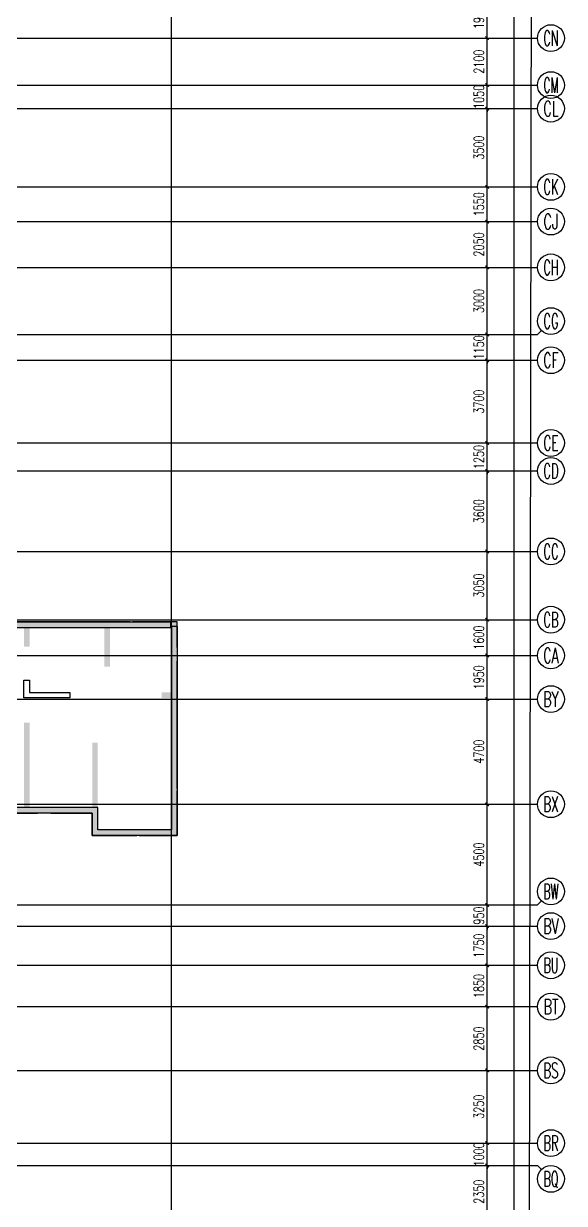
# Model space of a CAD drawing. Extents: x 369444 to 684549, y -549309 to 575337.
# Drawn here: x 607611 to 631771, y 200661 to 253407 of the extents above; entities that cross this region are included whole.
import ezdxf
from ezdxf.enums import TextEntityAlignment as Align

# ---------------------------------------------------------------- set-up
doc = ezdxf.new("R2010")
doc.units = 0
doc.header["$LTSCALE"] = 1000
doc.header["$MEASUREMENT"] = 0
doc.linetypes.add('DASH', pattern=[0.35, 0.25, -0.1])
for name, color, linetype in [('AXIS', 3, 'Continuous'), ('AXIS_TEXT', 7, 'Continuous'), ('DOTE', 1, 'Continuous'), ('HS-A-轮廓线-地下室', 3, 'DASH'), ('PUB_HATCH', 8, 'Continuous'), ('WALL', 9, 'Continuous'), ('二期轮廓线', 8, 'DASH'), ('填充', 8, 'Continuous'), ('砼墙', 151, 'Continuous')]:
    doc.layers.add(name, color=color, linetype=linetype)
doc.layers.add('不要动图层', color=140, linetype='Continuous', plot=False)
doc.styles.add('_TCH_AXIS', font='COMPLEX', dxfattribs={"bigfont": 'GBCBIG'})
doc.styles.add('_TCH_DIM_T3', font='SIMPLEX', dxfattribs={"width": 0.705882, "bigfont": 'GBCBIG'})
doc.styles.add('COMPLEX', font='COMPLEX')
doc.dimstyles.new('_TCH_ARCH&&150', dxfattribs={"dimtxt": 446.25, "dimasz": 150, "dimexe": 375, "dimexo": 450, "dimgap": 150, "dimtad": 1, "dimdec": 0, "dimzin": 0, "dimdsep": 46, "dimtxsty": '_TCH_DIM_T3', "dimblk": 'ARCHTICK', "dimcen": 0.09, "dimclrt": 7, "dimazin": 2, "dimtfac": 1, "dimtdec": 0, "dimtix": 1, "dimtmove": 2, "dimatfit": 3, "dimfxl": 0, "dimtolj": 1, "dimtzin": 0, "dimarcsym": 0})

# ---------------------------------------------------------------- blocks, each defined once
blk = doc.blocks.new('_ArchTick')
at = {"color": 0, "linetype": 'ByBlock', "const_width": 0.4}
blk.add_lwpolyline([(-0.5, -0.5), (0.5, 0.5)], dxfattribs=at)
blk = doc.blocks.new('*D841')
at = {"layer": 'AXIS', "color": 0, "lineweight": -2, "transparency": 16777216}
for p, q in [((625021, 202357), (628696, 202357)), ((628321, 200007), (628321, 202357)), ((625021, 200007), (628696, 200007))]:
    blk.add_line(p, q, dxfattribs=at)
at = {"layer": 'Defpoints', "color": 0, "transparency": 16777216}
for p in [(624571, 202357), (628321, 202357), (624571, 200007)]:
    blk.add_point(p, dxfattribs=at)
at = {"layer": 'AXIS', "color": 0, "lineweight": -2, "transparency": 16777216, "xscale": 150, "yscale": 150, "zscale": 150}
for p, rotation in [((628321, 202357), 90), ((628321, 200007), 270)]:
    blk.add_blockref('_ArchTick', p, dxfattribs=dict(at, rotation=rotation))
at = {"layer": 'AXIS', "color": 7, "lineweight": -2, "transparency": 16777216, "insert": (627948, 201182), "char_height": 446.2, "attachment_point": 5, "rotation": 90, "style": '_TCH_DIM_T3'}
blk.add_mtext('\\A1;2350', dxfattribs=at)
blk = doc.blocks.new('*D842')
at = {"layer": 'AXIS', "color": 0, "lineweight": -2, "transparency": 16777216}
for p, q in [((625021, 203357), (628696, 203357)), ((628321, 203357), (628321, 203507)), ((628321, 202357), (628321, 203357)), ((625021, 202357), (628696, 202357)), ((628321, 202357), (628321, 202207))]:
    blk.add_line(p, q, dxfattribs=at)
at = {"layer": 'Defpoints', "color": 0, "transparency": 16777216}
for p in [(624571, 203357), (628321, 203357), (624571, 202357)]:
    blk.add_point(p, dxfattribs=at)
at = {"layer": 'AXIS', "color": 0, "lineweight": -2, "transparency": 16777216, "xscale": 150, "yscale": 150, "zscale": 150}
for p, rotation in [((628321, 203357), 270), ((628321, 202357), 90)]:
    blk.add_blockref('_ArchTick', p, dxfattribs=dict(at, rotation=rotation))
at = {"layer": 'AXIS', "color": 7, "lineweight": -2, "transparency": 16777216, "insert": (627948, 202857), "char_height": 446.2, "attachment_point": 5, "rotation": 90, "style": '_TCH_DIM_T3'}
blk.add_mtext('\\A1;1000', dxfattribs=at)
blk = doc.blocks.new('*D843')
at = {"layer": 'AXIS', "color": 0, "lineweight": -2, "transparency": 16777216}
for p, q in [((625021, 206607), (628696, 206607)), ((628321, 203357), (628321, 206607)), ((625021, 203357), (628696, 203357))]:
    blk.add_line(p, q, dxfattribs=at)
at = {"layer": 'Defpoints', "color": 0, "transparency": 16777216}
for p in [(624571, 206607), (628321, 206607), (624571, 203357)]:
    blk.add_point(p, dxfattribs=at)
at = {"layer": 'AXIS', "color": 0, "lineweight": -2, "transparency": 16777216, "xscale": 150, "yscale": 150, "zscale": 150}
for p, rotation in [((628321, 206607), 90), ((628321, 203357), 270)]:
    blk.add_blockref('_ArchTick', p, dxfattribs=dict(at, rotation=rotation))
at = {"layer": 'AXIS', "color": 7, "lineweight": -2, "transparency": 16777216, "insert": (627948, 204982), "char_height": 446.2, "attachment_point": 5, "rotation": 90, "style": '_TCH_DIM_T3'}
blk.add_mtext('\\A1;3250', dxfattribs=at)
blk = doc.blocks.new('*D844')
at = {"layer": 'AXIS', "color": 0, "lineweight": -2, "transparency": 16777216}
for p, q in [((625021, 209457), (628696, 209457)), ((628321, 206607), (628321, 209457)), ((625021, 206607), (628696, 206607))]:
    blk.add_line(p, q, dxfattribs=at)
at = {"layer": 'Defpoints', "color": 0, "transparency": 16777216}
for p in [(624571, 209457), (628321, 209457), (624571, 206607)]:
    blk.add_point(p, dxfattribs=at)
at = {"layer": 'AXIS', "color": 0, "lineweight": -2, "transparency": 16777216, "xscale": 150, "yscale": 150, "zscale": 150}
for p, rotation in [((628321, 209457), 90), ((628321, 206607), 270)]:
    blk.add_blockref('_ArchTick', p, dxfattribs=dict(at, rotation=rotation))
at = {"layer": 'AXIS', "color": 7, "lineweight": -2, "transparency": 16777216, "insert": (627948, 208032), "char_height": 446.2, "attachment_point": 5, "rotation": 90, "style": '_TCH_DIM_T3'}
blk.add_mtext('\\A1;2850', dxfattribs=at)
blk = doc.blocks.new('*D845')
at = {"layer": 'AXIS', "color": 0, "lineweight": -2, "transparency": 16777216}
for p, q in [((625021, 211307), (628696, 211307)), ((628321, 209457), (628321, 211307)), ((625021, 209457), (628696, 209457))]:
    blk.add_line(p, q, dxfattribs=at)
at = {"layer": 'Defpoints', "color": 0, "transparency": 16777216}
for p in [(624571, 211307), (628321, 211307), (624571, 209457)]:
    blk.add_point(p, dxfattribs=at)
at = {"layer": 'AXIS', "color": 0, "lineweight": -2, "transparency": 16777216, "xscale": 150, "yscale": 150, "zscale": 150}
for p, rotation in [((628321, 211307), 90), ((628321, 209457), 270)]:
    blk.add_blockref('_ArchTick', p, dxfattribs=dict(at, rotation=rotation))
at = {"layer": 'AXIS', "color": 7, "lineweight": -2, "transparency": 16777216, "insert": (627948, 210382), "char_height": 446.2, "attachment_point": 5, "rotation": 90, "style": '_TCH_DIM_T3'}
blk.add_mtext('\\A1;1850', dxfattribs=at)
blk = doc.blocks.new('*D846')
at = {"layer": 'AXIS', "color": 0, "lineweight": -2, "transparency": 16777216}
for p, q in [((625021, 213057), (628696, 213057)), ((628321, 211307), (628321, 213057)), ((625021, 211307), (628696, 211307))]:
    blk.add_line(p, q, dxfattribs=at)
at = {"layer": 'Defpoints', "color": 0, "transparency": 16777216}
for p in [(624571, 213057), (628321, 213057), (624571, 211307)]:
    blk.add_point(p, dxfattribs=at)
at = {"layer": 'AXIS', "color": 0, "lineweight": -2, "transparency": 16777216, "xscale": 150, "yscale": 150, "zscale": 150}
for p, rotation in [((628321, 213057), 90), ((628321, 211307), 270)]:
    blk.add_blockref('_ArchTick', p, dxfattribs=dict(at, rotation=rotation))
at = {"layer": 'AXIS', "color": 7, "lineweight": -2, "transparency": 16777216, "insert": (627948, 212182), "char_height": 446.2, "attachment_point": 5, "rotation": 90, "style": '_TCH_DIM_T3'}
blk.add_mtext('\\A1;1750', dxfattribs=at)
blk = doc.blocks.new('*D847')
at = {"layer": 'AXIS', "color": 0, "lineweight": -2, "transparency": 16777216}
for p, q in [((628321, 214007), (628321, 214157)), ((625021, 214007), (628696, 214007)), ((628321, 213057), (628321, 214007)), ((625021, 213057), (628696, 213057)), ((628321, 213057), (628321, 212907))]:
    blk.add_line(p, q, dxfattribs=at)
at = {"layer": 'Defpoints', "color": 0, "transparency": 16777216}
for p in [(624571, 214007), (628321, 214007), (624571, 213057)]:
    blk.add_point(p, dxfattribs=at)
at = {"layer": 'AXIS', "color": 0, "lineweight": -2, "transparency": 16777216, "xscale": 150, "yscale": 150, "zscale": 150}
for p, rotation in [((628321, 214007), 270), ((628321, 213057), 90)]:
    blk.add_blockref('_ArchTick', p, dxfattribs=dict(at, rotation=rotation))
at = {"layer": 'AXIS', "color": 7, "lineweight": -2, "transparency": 16777216, "insert": (627948, 213532), "char_height": 446.2, "attachment_point": 5, "rotation": 90, "style": '_TCH_DIM_T3'}
blk.add_mtext('\\A1;950', dxfattribs=at)
blk = doc.blocks.new('*D848')
at = {"layer": 'AXIS', "color": 0, "lineweight": -2, "transparency": 16777216}
for p, q in [((625021, 218507), (628696, 218507)), ((628321, 214007), (628321, 218507)), ((625021, 214007), (628696, 214007))]:
    blk.add_line(p, q, dxfattribs=at)
at = {"layer": 'Defpoints', "color": 0, "transparency": 16777216}
for p in [(624571, 218507), (628321, 218507), (624571, 214007)]:
    blk.add_point(p, dxfattribs=at)
at = {"layer": 'AXIS', "color": 0, "lineweight": -2, "transparency": 16777216, "xscale": 150, "yscale": 150, "zscale": 150}
for p, rotation in [((628321, 218507), 90), ((628321, 214007), 270)]:
    blk.add_blockref('_ArchTick', p, dxfattribs=dict(at, rotation=rotation))
at = {"layer": 'AXIS', "color": 7, "lineweight": -2, "transparency": 16777216, "insert": (627948, 216257), "char_height": 446.2, "attachment_point": 5, "rotation": 90, "style": '_TCH_DIM_T3'}
blk.add_mtext('\\A1;4500', dxfattribs=at)
blk = doc.blocks.new('*D849')
at = {"layer": 'AXIS', "color": 0, "lineweight": -2, "transparency": 16777216}
for p, q in [((625021, 223207), (628696, 223207)), ((628321, 218507), (628321, 223207)), ((625021, 218507), (628696, 218507))]:
    blk.add_line(p, q, dxfattribs=at)
at = {"layer": 'Defpoints', "color": 0, "transparency": 16777216}
for p in [(624571, 223207), (628321, 223207), (624571, 218507)]:
    blk.add_point(p, dxfattribs=at)
at = {"layer": 'AXIS', "color": 0, "lineweight": -2, "transparency": 16777216, "xscale": 150, "yscale": 150, "zscale": 150}
for p, rotation in [((628321, 223207), 90), ((628321, 218507), 270)]:
    blk.add_blockref('_ArchTick', p, dxfattribs=dict(at, rotation=rotation))
at = {"layer": 'AXIS', "color": 7, "lineweight": -2, "transparency": 16777216, "insert": (627948, 220857), "char_height": 446.2, "attachment_point": 5, "rotation": 90, "style": '_TCH_DIM_T3'}
blk.add_mtext('\\A1;4700', dxfattribs=at)
blk = doc.blocks.new('*D850')
at = {"layer": 'AXIS', "color": 0, "lineweight": -2, "transparency": 16777216}
for p, q in [((625021, 225157), (628696, 225157)), ((628321, 223207), (628321, 225157)), ((625021, 223207), (628696, 223207))]:
    blk.add_line(p, q, dxfattribs=at)
at = {"layer": 'Defpoints', "color": 0, "transparency": 16777216}
for p in [(624571, 225157), (628321, 225157), (624571, 223207)]:
    blk.add_point(p, dxfattribs=at)
at = {"layer": 'AXIS', "color": 0, "lineweight": -2, "transparency": 16777216, "xscale": 150, "yscale": 150, "zscale": 150}
for p, rotation in [((628321, 225157), 90), ((628321, 223207), 270)]:
    blk.add_blockref('_ArchTick', p, dxfattribs=dict(at, rotation=rotation))
at = {"layer": 'AXIS', "color": 7, "lineweight": -2, "transparency": 16777216, "insert": (627948, 224182), "char_height": 446.2, "attachment_point": 5, "rotation": 90, "style": '_TCH_DIM_T3'}
blk.add_mtext('\\A1;1950', dxfattribs=at)
blk = doc.blocks.new('*D851')
at = {"layer": 'AXIS', "color": 0, "lineweight": -2, "transparency": 16777216}
for p, q in [((625021, 226757), (628696, 226757)), ((628321, 225157), (628321, 226757)), ((625021, 225157), (628696, 225157))]:
    blk.add_line(p, q, dxfattribs=at)
at = {"layer": 'Defpoints', "color": 0, "transparency": 16777216}
for p in [(624571, 226757), (628321, 226757), (624571, 225157)]:
    blk.add_point(p, dxfattribs=at)
at = {"layer": 'AXIS', "color": 0, "lineweight": -2, "transparency": 16777216, "xscale": 150, "yscale": 150, "zscale": 150}
for p, rotation in [((628321, 226757), 90), ((628321, 225157), 270)]:
    blk.add_blockref('_ArchTick', p, dxfattribs=dict(at, rotation=rotation))
at = {"layer": 'AXIS', "color": 7, "lineweight": -2, "transparency": 16777216, "insert": (627948, 225957), "char_height": 446.2, "attachment_point": 5, "rotation": 90, "style": '_TCH_DIM_T3'}
blk.add_mtext('\\A1;1600', dxfattribs=at)
blk = doc.blocks.new('*D852')
at = {"layer": 'AXIS', "color": 0, "lineweight": -2, "transparency": 16777216}
for p, q in [((625021, 229807), (628696, 229807)), ((628321, 226757), (628321, 229807)), ((625021, 226757), (628696, 226757))]:
    blk.add_line(p, q, dxfattribs=at)
at = {"layer": 'Defpoints', "color": 0, "transparency": 16777216}
for p in [(624571, 229807), (628321, 229807), (624571, 226757)]:
    blk.add_point(p, dxfattribs=at)
at = {"layer": 'AXIS', "color": 0, "lineweight": -2, "transparency": 16777216, "xscale": 150, "yscale": 150, "zscale": 150}
for p, rotation in [((628321, 229807), 90), ((628321, 226757), 270)]:
    blk.add_blockref('_ArchTick', p, dxfattribs=dict(at, rotation=rotation))
at = {"layer": 'AXIS', "color": 7, "lineweight": -2, "transparency": 16777216, "insert": (627948, 228282), "char_height": 446.2, "attachment_point": 5, "rotation": 90, "style": '_TCH_DIM_T3'}
blk.add_mtext('\\A1;3050', dxfattribs=at)
blk = doc.blocks.new('*D853')
at = {"layer": 'AXIS', "color": 0, "lineweight": -2, "transparency": 16777216}
for p, q in [((625021, 233407), (628696, 233407)), ((628321, 229807), (628321, 233407)), ((625021, 229807), (628696, 229807))]:
    blk.add_line(p, q, dxfattribs=at)
at = {"layer": 'Defpoints', "color": 0, "transparency": 16777216}
for p in [(624571, 233407), (628321, 233407), (624571, 229807)]:
    blk.add_point(p, dxfattribs=at)
at = {"layer": 'AXIS', "color": 0, "lineweight": -2, "transparency": 16777216, "xscale": 150, "yscale": 150, "zscale": 150}
for p, rotation in [((628321, 233407), 90), ((628321, 229807), 270)]:
    blk.add_blockref('_ArchTick', p, dxfattribs=dict(at, rotation=rotation))
at = {"layer": 'AXIS', "color": 7, "lineweight": -2, "transparency": 16777216, "insert": (627948, 231607), "char_height": 446.2, "attachment_point": 5, "rotation": 90, "style": '_TCH_DIM_T3'}
blk.add_mtext('\\A1;3600', dxfattribs=at)
blk = doc.blocks.new('*D854')
at = {"layer": 'AXIS', "color": 0, "lineweight": -2, "transparency": 16777216}
for p, q in [((628321, 234657), (628321, 234807)), ((625021, 234657), (628696, 234657)), ((628321, 233407), (628321, 234657)), ((625021, 233407), (628696, 233407)), ((628321, 233407), (628321, 233257))]:
    blk.add_line(p, q, dxfattribs=at)
at = {"layer": 'Defpoints', "color": 0, "transparency": 16777216}
for p in [(624571, 234657), (628321, 234657), (624571, 233407)]:
    blk.add_point(p, dxfattribs=at)
at = {"layer": 'AXIS', "color": 0, "lineweight": -2, "transparency": 16777216, "xscale": 150, "yscale": 150, "zscale": 150}
for p, rotation in [((628321, 234657), 270), ((628321, 233407), 90)]:
    blk.add_blockref('_ArchTick', p, dxfattribs=dict(at, rotation=rotation))
at = {"layer": 'AXIS', "color": 7, "lineweight": -2, "transparency": 16777216, "insert": (627948, 234032), "char_height": 446.2, "attachment_point": 5, "rotation": 90, "style": '_TCH_DIM_T3'}
blk.add_mtext('\\A1;1250', dxfattribs=at)
blk = doc.blocks.new('*D855')
at = {"layer": 'AXIS', "color": 0, "lineweight": -2, "transparency": 16777216}
for p, q in [((625021, 238357), (628696, 238357)), ((628321, 234657), (628321, 238357)), ((625021, 234657), (628696, 234657))]:
    blk.add_line(p, q, dxfattribs=at)
at = {"layer": 'Defpoints', "color": 0, "transparency": 16777216}
for p in [(624571, 238357), (628321, 238357), (624571, 234657)]:
    blk.add_point(p, dxfattribs=at)
at = {"layer": 'AXIS', "color": 0, "lineweight": -2, "transparency": 16777216, "xscale": 150, "yscale": 150, "zscale": 150}
for p, rotation in [((628321, 238357), 90), ((628321, 234657), 270)]:
    blk.add_blockref('_ArchTick', p, dxfattribs=dict(at, rotation=rotation))
at = {"layer": 'AXIS', "color": 7, "lineweight": -2, "transparency": 16777216, "insert": (627948, 236507), "char_height": 446.2, "attachment_point": 5, "rotation": 90, "style": '_TCH_DIM_T3'}
blk.add_mtext('\\A1;3700', dxfattribs=at)
blk = doc.blocks.new('*D856')
at = {"layer": 'AXIS', "color": 0, "lineweight": -2, "transparency": 16777216}
for p, q in [((625021, 239507), (628696, 239507)), ((628321, 239507), (628321, 239657)), ((628321, 238357), (628321, 239507)), ((625021, 238357), (628696, 238357)), ((628321, 238357), (628321, 238207))]:
    blk.add_line(p, q, dxfattribs=at)
at = {"layer": 'Defpoints', "color": 0, "transparency": 16777216}
for p in [(624571, 239507), (628321, 239507), (624571, 238357)]:
    blk.add_point(p, dxfattribs=at)
at = {"layer": 'AXIS', "color": 0, "lineweight": -2, "transparency": 16777216, "xscale": 150, "yscale": 150, "zscale": 150}
for p, rotation in [((628321, 239507), 270), ((628321, 238357), 90)]:
    blk.add_blockref('_ArchTick', p, dxfattribs=dict(at, rotation=rotation))
at = {"layer": 'AXIS', "color": 7, "lineweight": -2, "transparency": 16777216, "insert": (627948, 238932), "char_height": 446.2, "attachment_point": 5, "rotation": 90, "style": '_TCH_DIM_T3'}
blk.add_mtext('\\A1;1150', dxfattribs=at)
blk = doc.blocks.new('*D857')
at = {"layer": 'AXIS', "color": 0, "lineweight": -2, "transparency": 16777216}
for p, q in [((625021, 242507), (628696, 242507)), ((628321, 239507), (628321, 242507)), ((625021, 239507), (628696, 239507))]:
    blk.add_line(p, q, dxfattribs=at)
at = {"layer": 'Defpoints', "color": 0, "transparency": 16777216}
for p in [(624571, 242507), (628321, 242507), (624571, 239507)]:
    blk.add_point(p, dxfattribs=at)
at = {"layer": 'AXIS', "color": 0, "lineweight": -2, "transparency": 16777216, "xscale": 150, "yscale": 150, "zscale": 150}
for p, rotation in [((628321, 242507), 90), ((628321, 239507), 270)]:
    blk.add_blockref('_ArchTick', p, dxfattribs=dict(at, rotation=rotation))
at = {"layer": 'AXIS', "color": 7, "lineweight": -2, "transparency": 16777216, "insert": (627948, 241007), "char_height": 446.2, "attachment_point": 5, "rotation": 90, "style": '_TCH_DIM_T3'}
blk.add_mtext('\\A1;3000', dxfattribs=at)
blk = doc.blocks.new('*D858')
at = {"layer": 'AXIS', "color": 0, "lineweight": -2, "transparency": 16777216}
for p, q in [((625021, 244557), (628696, 244557)), ((628321, 242507), (628321, 244557)), ((625021, 242507), (628696, 242507))]:
    blk.add_line(p, q, dxfattribs=at)
at = {"layer": 'Defpoints', "color": 0, "transparency": 16777216}
for p in [(624571, 244557), (628321, 244557), (624571, 242507)]:
    blk.add_point(p, dxfattribs=at)
at = {"layer": 'AXIS', "color": 0, "lineweight": -2, "transparency": 16777216, "xscale": 150, "yscale": 150, "zscale": 150}
for p, rotation in [((628321, 244557), 90), ((628321, 242507), 270)]:
    blk.add_blockref('_ArchTick', p, dxfattribs=dict(at, rotation=rotation))
at = {"layer": 'AXIS', "color": 7, "lineweight": -2, "transparency": 16777216, "insert": (627948, 243532), "char_height": 446.2, "attachment_point": 5, "rotation": 90, "style": '_TCH_DIM_T3'}
blk.add_mtext('\\A1;2050', dxfattribs=at)
blk = doc.blocks.new('*D859')
at = {"layer": 'AXIS', "color": 0, "lineweight": -2, "transparency": 16777216}
for p, q in [((625021, 246107), (628696, 246107)), ((628321, 244557), (628321, 246107)), ((625021, 244557), (628696, 244557))]:
    blk.add_line(p, q, dxfattribs=at)
at = {"layer": 'Defpoints', "color": 0, "transparency": 16777216}
for p in [(624571, 246107), (628321, 246107), (624571, 244557)]:
    blk.add_point(p, dxfattribs=at)
at = {"layer": 'AXIS', "color": 0, "lineweight": -2, "transparency": 16777216, "xscale": 150, "yscale": 150, "zscale": 150}
for p, rotation in [((628321, 246107), 90), ((628321, 244557), 270)]:
    blk.add_blockref('_ArchTick', p, dxfattribs=dict(at, rotation=rotation))
at = {"layer": 'AXIS', "color": 7, "lineweight": -2, "transparency": 16777216, "insert": (627948, 245332), "char_height": 446.2, "attachment_point": 5, "rotation": 90, "style": '_TCH_DIM_T3'}
blk.add_mtext('\\A1;1550', dxfattribs=at)
blk = doc.blocks.new('*D860')
at = {"layer": 'AXIS', "color": 0, "lineweight": -2, "transparency": 16777216}
for p, q in [((625021, 249607), (628696, 249607)), ((628321, 246107), (628321, 249607)), ((625021, 246107), (628696, 246107))]:
    blk.add_line(p, q, dxfattribs=at)
at = {"layer": 'Defpoints', "color": 0, "transparency": 16777216}
for p in [(624571, 249607), (628321, 249607), (624571, 246107)]:
    blk.add_point(p, dxfattribs=at)
at = {"layer": 'AXIS', "color": 0, "lineweight": -2, "transparency": 16777216, "xscale": 150, "yscale": 150, "zscale": 150}
for p, rotation in [((628321, 249607), 90), ((628321, 246107), 270)]:
    blk.add_blockref('_ArchTick', p, dxfattribs=dict(at, rotation=rotation))
at = {"layer": 'AXIS', "color": 7, "lineweight": -2, "transparency": 16777216, "insert": (627948, 247857), "char_height": 446.2, "attachment_point": 5, "rotation": 90, "style": '_TCH_DIM_T3'}
blk.add_mtext('\\A1;3500', dxfattribs=at)
blk = doc.blocks.new('*D861')
at = {"layer": 'AXIS', "color": 0, "lineweight": -2, "transparency": 16777216}
for p, q in [((625021, 250657), (628696, 250657)), ((628321, 250657), (628321, 250807)), ((628321, 249607), (628321, 250657)), ((625021, 249607), (628696, 249607)), ((628321, 249607), (628321, 249457))]:
    blk.add_line(p, q, dxfattribs=at)
at = {"layer": 'Defpoints', "color": 0, "transparency": 16777216}
for p in [(624571, 250657), (628321, 250657), (624571, 249607)]:
    blk.add_point(p, dxfattribs=at)
at = {"layer": 'AXIS', "color": 0, "lineweight": -2, "transparency": 16777216, "xscale": 150, "yscale": 150, "zscale": 150}
for p, rotation in [((628321, 250657), 270), ((628321, 249607), 90)]:
    blk.add_blockref('_ArchTick', p, dxfattribs=dict(at, rotation=rotation))
at = {"layer": 'AXIS', "color": 7, "lineweight": -2, "transparency": 16777216, "insert": (627948, 250132), "char_height": 446.2, "attachment_point": 5, "rotation": 90, "style": '_TCH_DIM_T3'}
blk.add_mtext('\\A1;1050', dxfattribs=at)
blk = doc.blocks.new('*D862')
at = {"layer": 'AXIS', "color": 0, "lineweight": -2, "transparency": 16777216}
for p, q in [((625021, 252757), (628696, 252757)), ((628321, 250657), (628321, 252757)), ((625021, 250657), (628696, 250657))]:
    blk.add_line(p, q, dxfattribs=at)
at = {"layer": 'Defpoints', "color": 0, "transparency": 16777216}
for p in [(624571, 252757), (628321, 252757), (624571, 250657)]:
    blk.add_point(p, dxfattribs=at)
at = {"layer": 'AXIS', "color": 0, "lineweight": -2, "transparency": 16777216, "xscale": 150, "yscale": 150, "zscale": 150}
for p, rotation in [((628321, 252757), 90), ((628321, 250657), 270)]:
    blk.add_blockref('_ArchTick', p, dxfattribs=dict(at, rotation=rotation))
at = {"layer": 'AXIS', "color": 7, "lineweight": -2, "transparency": 16777216, "insert": (627948, 251707), "char_height": 446.2, "attachment_point": 5, "rotation": 90, "style": '_TCH_DIM_T3'}
blk.add_mtext('\\A1;2100', dxfattribs=at)
blk = doc.blocks.new('*D863')
at = {"layer": 'AXIS', "color": 0, "lineweight": -2, "transparency": 16777216}
for p, q in [((625021, 254657), (628696, 254657)), ((628321, 252757), (628321, 254657)), ((625021, 252757), (628696, 252757))]:
    blk.add_line(p, q, dxfattribs=at)
at = {"layer": 'Defpoints', "color": 0, "transparency": 16777216}
for p in [(624571, 254657), (628321, 254657), (624571, 252757)]:
    blk.add_point(p, dxfattribs=at)
at = {"layer": 'AXIS', "color": 0, "lineweight": -2, "transparency": 16777216, "xscale": 150, "yscale": 150, "zscale": 150}
for p, rotation in [((628321, 254657), 90), ((628321, 252757), 270)]:
    blk.add_blockref('_ArchTick', p, dxfattribs=dict(at, rotation=rotation))
at = {"layer": 'AXIS', "color": 7, "lineweight": -2, "transparency": 16777216, "insert": (627948, 253707), "char_height": 446.2, "attachment_point": 5, "rotation": 90, "style": '_TCH_DIM_T3'}
blk.add_mtext('\\A1;1900', dxfattribs=at)
blk = doc.blocks.new('*D948')
at = {"layer": 'AXIS', "color": 0, "lineweight": -2, "transparency": 16777216}
for p, q in [((625021, 470507), (629896, 470507)), ((629521, 65157), (629521, 470507)), ((625021, 65157), (629896, 65157))]:
    blk.add_line(p, q, dxfattribs=at)
at = {"layer": 'Defpoints', "color": 0, "transparency": 16777216}
for p in [(624571, 470507), (629521, 470507), (624571, 65157)]:
    blk.add_point(p, dxfattribs=at)
at = {"layer": 'AXIS', "color": 0, "lineweight": -2, "transparency": 16777216, "xscale": 150, "yscale": 150, "zscale": 150}
for p, rotation in [((629521, 470507), 90), ((629521, 65157), 270)]:
    blk.add_blockref('_ArchTick', p, dxfattribs=dict(at, rotation=rotation))
at = {"layer": 'AXIS', "color": 7, "lineweight": -2, "transparency": 16777216, "insert": (629148, 267832), "char_height": 446.2, "attachment_point": 5, "rotation": 90, "style": '_TCH_DIM_T3'}
blk.add_mtext('\\A1;405350', dxfattribs=at)
blk = doc.blocks.new('_AXISO')
blk.add_circle((0, 0), 0.5)
at = {"layer": 'AXIS_TEXT', "style": 'COMPLEX', "width": 1.041667}
blk.add_attdef('A', text='', height=0.56, dxfattribs=at).set_placement((-0.25, -0.28), (0.25, -0.28), align=Align.FIT)

msp = doc.modelspace()

# ---------------------------------------------------------------- hatches: boundary and pattern name
at = {"layer": 'PUB_HATCH', "linetype": 'ByBlock'}
for points in [[(605824.5, 226657), (605574.5, 226407), (614174.5, 226407), (614174.5, 226657)], [(614224.5, 226457), (614224.5, 217357), (614474.5, 217107), (614474.5, 226457)], [(610674.5, 218107), (610924.5, 218357), (600424.5, 218357), (600341.2, 218223.6), (600424.5, 218107)], [(610674.5, 217107), (610924.5, 217357), (610924.5, 218357), (610674.5, 218107)], [(614474.5, 217107), (614224.5, 217357), (610924.5, 217357), (610674.5, 217107)]]:
    msp.add_hatch(color=256, dxfattribs=at).paths.add_polyline_path(points)
at = {"layer": '填充'}
h = msp.add_hatch(color=256, dxfattribs=at)
h.dxf.hatch_style = 1
h.paths.add_polyline_path([(605824.5, 235107), (605824.5, 236857), (605574.5, 236857), (605574.5, 235107), (604924.5, 235107), (604924.5, 234857), (605574.5, 234857), (605574.5, 230157), (605174.5, 230157), (605174.5, 229957), (605574.5, 229957), (605574.5, 226407), (607624.5, 226407), (607624.5, 225557), (607874.5, 225557), (607874.5, 226407), (611224.5, 226407), (611224.5, 224657), (611474.5, 224657), (611474.5, 226407), (614174.5, 226407), (614174.5, 223507), (613774.5, 223507), (613774.5, 223257), (614174.5, 223257), (614174.5, 217357), (610924.5, 217357), (610924.5, 218607), (610924.5, 221257), (610674.5, 221257), (610674.5, 218357), (607874.5, 218357), (607874.5, 222157), (607624.5, 222157), (607624.5, 218357), (604024.5, 218357), (604024.5, 222157), (603724.5, 222157), (603724.5, 218357), (600374.5, 218357), (600374.5, 221557), (600124.5, 221557), (600124.5, 218607), (600024.5, 218607), (600024.5, 218357), (600124.5, 218357), (600124.5, 218107), (600393.4, 218107), (600424.5, 218107), (603724.5, 218107), (607874.5, 218107), (610674.5, 218107), (610674.5, 217107), (614474.5, 217107), (614474.5, 223507), (614474.5, 226657), (611474.5, 226657), (607874.5, 226657), (605824.5, 226657), (605824.5, 229957)])

# ---------------------------------------------------------------- linework, layer by layer
at = {"layer": 'AXIS'}
for p, q in [((624570.9, 252757), (630570.9, 252757)), ((624570.9, 250657), (630570.9, 250657)), ((624570.9, 249607), (630570.9, 249607)), ((624570.9, 246107), (630570.9, 246107)), ((624570.9, 244557), (630570.9, 244557)), ((624570.9, 242507), (630570.9, 242507)), ((624570.9, 239507), (630570.9, 239507)), ((630746.7, 239682.7), (630570.9, 239507)), ((624570.9, 238357), (630570.9, 238357)), ((624570.9, 234657), (630570.9, 234657)), ((624570.9, 233407), (630570.9, 233407)), ((624570.9, 229807), (630570.9, 229807)), ((624570.9, 226757), (630570.9, 226757)), ((624570.9, 225157), (630570.9, 225157)), ((624570.9, 223207), (630570.9, 223207)), ((624570.9, 218507), (630570.9, 218507)), ((630746.7, 214182.7), (630570.9, 214007)), ((624570.9, 214007), (630570.9, 214007)), ((624570.9, 213057), (630570.9, 213057)), ((624570.9, 211307), (630570.9, 211307)), ((624570.9, 209457), (630570.9, 209457)), ((624570.9, 206607), (630570.9, 206607)), ((624570.9, 203357), (630570.9, 203357)), ((624570.9, 202357), (630570.9, 202357)), ((630746.7, 202181.2), (630570.9, 202357))]:
    msp.add_line(p, q, dxfattribs=at)
at = {"layer": 'DOTE', "color": 8}
msp.add_line((614224.5, 59364.2), (614224.5, 476704.8), dxfattribs=at)
at = {"layer": 'DOTE', "color": 8, "lineweight": -2}
for p, q in [((377844.4, 252757), (624570.9, 252757)), ((377844.4, 250657), (624570.9, 250657)), ((377844.4, 249607), (624570.9, 249607)), ((377844.4, 246107), (624570.9, 246107)), ((377844.4, 244557), (624570.9, 244557)), ((377844.4, 242507), (624570.9, 242507)), ((377844.4, 239507), (624570.9, 239507)), ((377844.4, 238357), (624570.9, 238357)), ((377844.4, 234657), (624570.9, 234657)), ((377844.4, 233407), (624570.9, 233407)), ((377844.4, 229807), (624570.9, 229807)), ((377844.4, 226757), (624570.9, 226757)), ((377844.4, 225157), (624570.9, 225157)), ((377844.4, 223207), (624570.9, 223207)), ((377844.4, 218507), (624570.9, 218507)), ((377844.4, 214007), (624570.9, 214007)), ((377844.4, 213057), (624570.9, 213057)), ((377844.4, 211307), (624570.9, 211307)), ((377844.4, 209457), (624570.9, 209457)), ((377844.4, 206607), (624570.9, 206607)), ((377844.4, 203357), (624570.9, 203357)), ((377844.4, 202357), (624570.9, 202357))]:
    msp.add_line(p, q, dxfattribs=at)
at = {"layer": 'HS-A-轮廓线-地下室', "lineweight": -2, "ltscale": 8}
msp.add_lwpolyline([(599524.5, 178957), (599524.5, 204707), (600424.5, 204707), (600424.5, 218107), (610674.5, 218107), (610674.5, 217107), (610674.5, 217107), (614474.5, 217107), (614474.5, 226657), (605824.5, 226657), (605824.5, 239057), (599524.5, 239057), (599524.5, 249357.4), (600424.5, 249357.4), (600424.5, 259157)], dxfattribs=at)
at = {"layer": 'WALL', "linetype": 'ByBlock'}
for p, q in [((605574.5, 226407), (614174.5, 226407)), ((605824.5, 226657), (614174.5, 226657)), ((614174.5, 226657), (614174.5, 226407)), ((614224.5, 226457), (614224.5, 217357)), ((614474.5, 226457), (614224.5, 226457)), ((614474.5, 226457), (614474.5, 217107)), ((610924.5, 218357), (600424.5, 218357)), ((610674.5, 218107), (600424.5, 218107)), ((610674.5, 217107), (610674.5, 218107)), ((610924.5, 217357), (610924.5, 218357)), ((614224.5, 217357), (610924.5, 217357)), ((614474.5, 217107), (610674.5, 217107))]:
    msp.add_line(p, q, dxfattribs=at)
at = {"layer": '不要动图层'}
msp.add_lwpolyline([(374141.4, 480401.6), (608632.4, 480035.6), (630599.4, 458002.6), (630103.6, 140971.4), (534606.6, 140971.5), (534606.6, 44667.5), (383961.4, 44901.6), (384134.4, 155731.6), (384114.4, 173450.6), (374190.4, 173466.6), (373839.4, 234426.6), (373748.4, 250410.6), (374011.4, 393904.6)], close=True, dxfattribs=at)
at = {"layer": '二期轮廓线', "ltscale": 6}
msp.add_lwpolyline([(380274.6, 203357), (599524.6, 203357), (599524.6, 204707), (600424.6, 204707), (600424.6, 218107), (610674.6, 218107), (610674.6, 217107), (610674.6, 217107), (614474.6, 217107), (614474.6, 226657), (605824.6, 226657), (605824.6, 239057), (599524.6, 239057), (599524.6, 249357.4), (600424.6, 249357.4), (600424.6, 259157)], dxfattribs=at)
at = {"layer": '砼墙', "color": 5, "ltscale": 1}
msp.add_lwpolyline([(609674.5, 223257), (607624.5, 223257), (607624.5, 224057), (607874.5, 224057), (607874.5, 223507), (609674.5, 223507)], close=True, dxfattribs=at)

# ---------------------------------------------------------------- block references
at = {"layer": 'AXIS', "lineweight": -2}
ref = msp.add_blockref('_AXISO', (631170.9, 252757), dxfattribs=dict(at, xscale=1200, yscale=1200, zscale=1200))
ref.add_attrib('A', 'CN', dxfattribs={"layer": 'AXIS_TEXT', "lineweight": -2, "ltscale": 6, "height": 678.82, "style": '_TCH_AXIS', "width": 0.525}).set_placement((630831.5, 252417.6), (631510.4, 252417.6), align=Align.FIT)
ref = msp.add_blockref('_AXISO', (631170.9, 250657), dxfattribs=dict(at, xscale=1200, yscale=1200, zscale=1200))
ref.add_attrib('A', 'CM', dxfattribs={"layer": 'AXIS_TEXT', "lineweight": -2, "ltscale": 6, "height": 678.82, "style": '_TCH_AXIS', "width": 0.5}).set_placement((630831.5, 250317.6), (631510.4, 250317.6), align=Align.FIT)
ref = msp.add_blockref('_AXISO', (631170.9, 249607), dxfattribs=dict(at, xscale=1200, yscale=1200, zscale=1200))
ref.add_attrib('A', 'CL', dxfattribs={"layer": 'AXIS_TEXT', "lineweight": -2, "ltscale": 6, "height": 678.82, "style": '_TCH_AXIS', "width": 0.583333}).set_placement((630831.5, 249267.6), (631510.4, 249267.6), align=Align.FIT)
ref = msp.add_blockref('_AXISO', (631170.9, 246107), dxfattribs=dict(at, xscale=1200, yscale=1200, zscale=1200))
ref.add_attrib('A', 'CK', dxfattribs={"layer": 'AXIS_TEXT', "lineweight": -2, "ltscale": 6, "height": 678.82, "style": '_TCH_AXIS', "width": 0.525}).set_placement((630831.5, 245767.6), (631510.4, 245767.6), align=Align.FIT)
ref = msp.add_blockref('_AXISO', (631170.9, 244557), dxfattribs=dict(at, xscale=1200, yscale=1200, zscale=1200))
ref.add_attrib('A', 'CJ', dxfattribs={"layer": 'AXIS_TEXT', "lineweight": -2, "ltscale": 6, "height": 678.82, "style": '_TCH_AXIS', "width": 0.65625}).set_placement((630831.5, 244217.6), (631510.4, 244217.6), align=Align.FIT)
ref = msp.add_blockref('_AXISO', (631170.9, 242507), dxfattribs=dict(at, xscale=1200, yscale=1200, zscale=1200))
ref.add_attrib('A', 'CH', dxfattribs={"layer": 'AXIS_TEXT', "lineweight": -2, "ltscale": 6, "height": 678.82, "style": '_TCH_AXIS', "width": 0.512195}).set_placement((630831.5, 242167.6), (631510.4, 242167.6), align=Align.FIT)
ref = msp.add_blockref('_AXISO', (631170.9, 240107), dxfattribs=dict(at, xscale=1200, yscale=1200, zscale=1200))
ref.add_attrib('A', 'CG', dxfattribs={"layer": 'AXIS_TEXT', "lineweight": -2, "ltscale": 6, "height": 678.82, "style": '_TCH_AXIS', "width": 0.538462}).set_placement((630831.5, 239767.6), (631510.4, 239767.6), align=Align.FIT)
ref = msp.add_blockref('_AXISO', (631170.9, 238357), dxfattribs=dict(at, xscale=1200, yscale=1200, zscale=1200))
ref.add_attrib('A', 'CF', dxfattribs={"layer": 'AXIS_TEXT', "lineweight": -2, "ltscale": 6, "height": 678.82, "style": '_TCH_AXIS', "width": 0.567568}).set_placement((630831.5, 238017.6), (631510.4, 238017.6), align=Align.FIT)
ref = msp.add_blockref('_AXISO', (631170.9, 234657), dxfattribs=dict(at, xscale=1200, yscale=1200, zscale=1200))
ref.add_attrib('A', 'CE', dxfattribs={"layer": 'AXIS_TEXT', "lineweight": -2, "ltscale": 6, "height": 678.82, "style": '_TCH_AXIS', "width": 0.567568}).set_placement((630831.5, 234317.6), (631510.4, 234317.6), align=Align.FIT)
ref = msp.add_blockref('_AXISO', (631170.9, 233407), dxfattribs=dict(at, xscale=1200, yscale=1200, zscale=1200))
ref.add_attrib('A', 'CD', dxfattribs={"layer": 'AXIS_TEXT', "lineweight": -2, "ltscale": 6, "height": 678.82, "style": '_TCH_AXIS', "width": 0.552632}).set_placement((630831.5, 233067.6), (631510.4, 233067.6), align=Align.FIT)
ref = msp.add_blockref('_AXISO', (631170.9, 229807), dxfattribs=dict(at, xscale=1200, yscale=1200, zscale=1200))
ref.add_attrib('A', 'CC', dxfattribs={"layer": 'AXIS_TEXT', "lineweight": -2, "ltscale": 6, "height": 678.82, "style": '_TCH_AXIS', "width": 0.583333}).set_placement((630831.5, 229467.6), (631510.4, 229467.6), align=Align.FIT)
ref = msp.add_blockref('_AXISO', (631170.9, 226757), dxfattribs=dict(at, xscale=1200, yscale=1200, zscale=1200))
ref.add_attrib('A', 'CB', dxfattribs={"layer": 'AXIS_TEXT', "lineweight": -2, "ltscale": 6, "height": 678.82, "style": '_TCH_AXIS', "width": 0.552632}).set_placement((630831.5, 226417.6), (631510.4, 226417.6), align=Align.FIT)
ref = msp.add_blockref('_AXISO', (631170.9, 225157), dxfattribs=dict(at, xscale=1200, yscale=1200, zscale=1200))
ref.add_attrib('A', 'CA', dxfattribs={"layer": 'AXIS_TEXT', "lineweight": -2, "ltscale": 6, "height": 678.82, "style": '_TCH_AXIS', "width": 0.538462}).set_placement((630831.5, 224817.6), (631510.4, 224817.6), align=Align.FIT)
ref = msp.add_blockref('_AXISO', (631170.9, 223207), dxfattribs=dict(at, xscale=1200, yscale=1200, zscale=1200))
ref.add_attrib('A', 'BY', dxfattribs={"layer": 'AXIS_TEXT', "lineweight": -2, "ltscale": 6, "height": 678.82, "style": '_TCH_AXIS', "width": 0.512195}).set_placement((630831.5, 222867.6), (631510.4, 222867.6), align=Align.FIT)
ref = msp.add_blockref('_AXISO', (631170.9, 218507), dxfattribs=dict(at, xscale=1200, yscale=1200, zscale=1200))
ref.add_attrib('A', 'BX', dxfattribs={"layer": 'AXIS_TEXT', "lineweight": -2, "ltscale": 6, "height": 678.82, "style": '_TCH_AXIS', "width": 0.525}).set_placement((630831.5, 218167.6), (631510.4, 218167.6), align=Align.FIT)
ref = msp.add_blockref('_AXISO', (631170.9, 214607), dxfattribs=dict(at, xscale=1200, yscale=1200, zscale=1200))
ref.add_attrib('A', 'BW', dxfattribs={"layer": 'AXIS_TEXT', "lineweight": -2, "ltscale": 6, "height": 678.82, "style": '_TCH_AXIS', "width": 0.477273}).set_placement((630831.5, 214267.6), (631510.4, 214267.6), align=Align.FIT)
ref = msp.add_blockref('_AXISO', (631170.9, 213057), dxfattribs=dict(at, xscale=1200, yscale=1200, zscale=1200))
ref.add_attrib('A', 'BV', dxfattribs={"layer": 'AXIS_TEXT', "lineweight": -2, "ltscale": 6, "height": 678.82, "style": '_TCH_AXIS', "width": 0.525}).set_placement((630831.5, 212717.6), (631510.4, 212717.6), align=Align.FIT)
ref = msp.add_blockref('_AXISO', (631170.9, 211307), dxfattribs=dict(at, xscale=1200, yscale=1200, zscale=1200))
ref.add_attrib('A', 'BU', dxfattribs={"layer": 'AXIS_TEXT', "lineweight": -2, "ltscale": 6, "height": 678.82, "style": '_TCH_AXIS', "width": 0.5}).set_placement((630831.5, 210967.6), (631510.4, 210967.6), align=Align.FIT)
ref = msp.add_blockref('_AXISO', (631170.9, 209457), dxfattribs=dict(at, xscale=1200, yscale=1200, zscale=1200))
ref.add_attrib('A', 'BT', dxfattribs={"layer": 'AXIS_TEXT', "lineweight": -2, "ltscale": 6, "height": 678.82, "style": '_TCH_AXIS', "width": 0.567568}).set_placement((630831.5, 209117.6), (631510.4, 209117.6), align=Align.FIT)
ref = msp.add_blockref('_AXISO', (631170.9, 206607), dxfattribs=dict(at, xscale=1200, yscale=1200, zscale=1200))
ref.add_attrib('A', 'BS', dxfattribs={"layer": 'AXIS_TEXT', "lineweight": -2, "ltscale": 6, "height": 678.82, "style": '_TCH_AXIS', "width": 0.583333}).set_placement((630831.5, 206267.6), (631510.4, 206267.6), align=Align.FIT)
ref = msp.add_blockref('_AXISO', (631170.9, 203357), dxfattribs=dict(at, xscale=1200, yscale=1200, zscale=1200))
ref.add_attrib('A', 'BR', dxfattribs={"layer": 'AXIS_TEXT', "lineweight": -2, "ltscale": 6, "height": 678.82, "style": '_TCH_AXIS', "width": 0.525}).set_placement((630831.5, 203017.6), (631510.4, 203017.6), align=Align.FIT)
ref = msp.add_blockref('_AXISO', (631170.9, 201757), dxfattribs=dict(at, xscale=1200, yscale=1200, zscale=1200))
ref.add_attrib('A', 'BQ', dxfattribs={"layer": 'AXIS_TEXT', "lineweight": -2, "ltscale": 6, "height": 678.82, "style": '_TCH_AXIS', "width": 0.552632}).set_placement((630831.5, 201417.6), (631510.4, 201417.6), align=Align.FIT)

# ---------------------------------------------------------------- dimensions: what is measured, and where the dimension line sits
for p1, p2, distance, text, picture, middle in [((624570.9, 65157), (624570.9, 470507), -4950, '405350', '*D948', (629147.8, 267832)), ((624570.9, 252757), (624570.9, 254657), -3750, '1900', '*D863', (627947.8, 253707)), ((624570.9, 250657), (624570.9, 252757), -3750, '2100', '*D862', (627947.8, 251707)), ((624570.9, 249607), (624570.9, 250657), -3750, '1050', '*D861', (627947.8, 250132)), ((624570.9, 246107), (624570.9, 249607), -3750, '3500', '*D860', (627947.8, 247857)), ((624570.9, 244557), (624570.9, 246107), -3750, '1550', '*D859', (627947.8, 245332)), ((624570.9, 242507), (624570.9, 244557), -3750, '2050', '*D858', (627947.8, 243532)), ((624570.9, 239507), (624570.9, 242507), -3750, '3000', '*D857', (627947.8, 241007)), ((624570.9, 238357), (624570.9, 239507), -3750, '1150', '*D856', (627947.8, 238932)), ((624570.9, 234657), (624570.9, 238357), -3750, '3700', '*D855', (627947.8, 236507)), ((624570.9, 233407), (624570.9, 234657), -3750, '1250', '*D854', (627947.8, 234032)), ((624570.9, 229807), (624570.9, 233407), -3750, '3600', '*D853', (627947.8, 231607)), ((624570.9, 226757), (624570.9, 229807), -3750, '3050', '*D852', (627947.8, 228282)), ((624570.9, 225157), (624570.9, 226757), -3750, '1600', '*D851', (627947.8, 225957)), ((624570.9, 223207), (624570.9, 225157), -3750, '1950', '*D850', (627947.8, 224182)), ((624570.9, 218507), (624570.9, 223207), -3750, '4700', '*D849', (627947.8, 220857)), ((624570.9, 214007), (624570.9, 218507), -3750, '4500', '*D848', (627947.8, 216257)), ((624570.9, 213057), (624570.9, 214007), -3750, '950', '*D847', (627947.8, 213532)), ((624570.9, 211307), (624570.9, 213057), -3750, '1750', '*D846', (627947.8, 212182)), ((624570.9, 209457), (624570.9, 211307), -3750, '1850', '*D845', (627947.8, 210382)), ((624570.9, 206607), (624570.9, 209457), -3750, '2850', '*D844', (627947.8, 208032)), ((624570.9, 203357), (624570.9, 206607), -3750, '3250', '*D843', (627947.8, 204982)), ((624570.9, 202357), (624570.9, 203357), -3750, '1000', '*D842', (627947.8, 202857)), ((624570.9, 200007), (624570.9, 202357), -3750, '2350', '*D841', (627947.8, 201182))]:
    dim = msp.add_aligned_dim(p1=p1, p2=p2, distance=distance, text=text, dimstyle='_TCH_ARCH&&150', dxfattribs=at)
    dim.commit()
    dim.dimension.update_dxf_attribs({"geometry": picture, "text_midpoint": middle})

doc.saveas('drawing.dxf')
